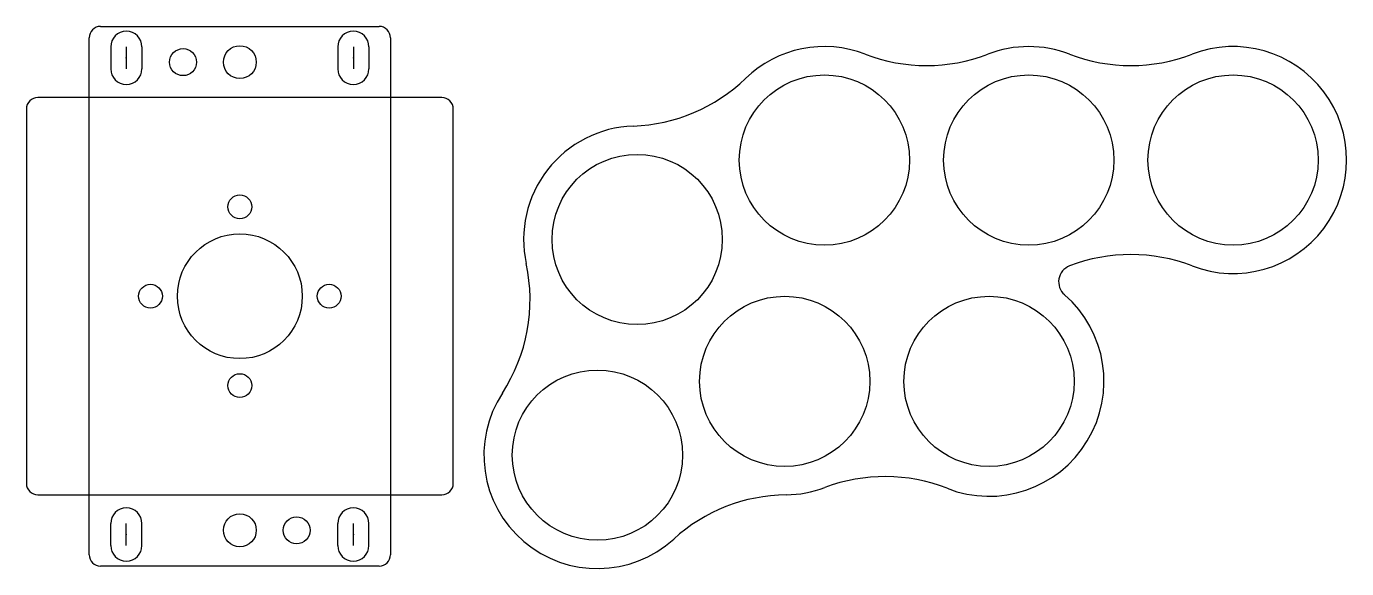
# Model space of a CAD drawing. Header units: millimetres. Extents: x -122 to 111, y 38 to 134.
import ezdxf

# ---------------------------------------------------------------- set-up
doc = ezdxf.new("R2010")
doc.units = ezdxf.units.MM
doc.header["$PDSIZE"] = -1
doc.linetypes.add('CENTERX2', pattern=[20.32, 12.7, -2.54, 2.54, -2.54])

msp = doc.modelspace()

# ---------------------------------------------------------------- linework, layer by layer
at = {"color": 7, "linetype": 'Continuous'}
for p, q in [((-108.59, 133.59), (-84.04, 133.59)), ((-84.04, 133.59), (-59.49, 133.59)), ((-110.59, 40.49), (-110.59, 131.59)), ((-57.49, 131.59), (-57.49, 40.49)), ((-106.79, 129.98), (-106.79, 126.1)), ((-101.29, 129.98), (-101.29, 126.1)), ((-66.79, 129.98), (-66.79, 126.1)), ((-61.29, 129.98), (-61.29, 126.1)), ((-48.44, 121.04), (-119.64, 121.04)), ((-121.64, 119.04), (-121.64, 53.04)), ((-46.44, 86.04), (-46.44, 119.04)), ((62.14, 91.38), (62.16, 91.38)), ((-46.44, 53.04), (-46.44, 86.04)), ((-119.64, 51.04), (-48.44, 51.04)), ((-106.79, 42.1), (-106.79, 45.98)), ((-101.29, 42.1), (-101.29, 45.98)), ((-66.79, 42.1), (-66.79, 45.98)), ((-61.29, 42.1), (-61.29, 45.98)), ((-59.49, 38.49), (-108.59, 38.49))]:
    msp.add_line(p, q, dxfattribs=at)
at = {"color": 7, "linetype": 'CENTERX2'}
for p, q in [((-104.04, 129.98), (-104.04, 126.1)), ((-64.04, 129.98), (-64.04, 126.1)), ((-104.04, 42.1), (-104.04, 45.98)), ((-64.04, 42.1), (-64.04, 45.98))]:
    msp.add_line(p, q, dxfattribs=at)
at = {"color": 7, "linetype": 'Continuous'}
for centre, radius in [((-94.04, 127.29), 2.38), ((-84.04, 127.29), 2.9), ((18.96, 110.04), 15), ((54.96, 110.04), 15), ((90.96, 110.04), 15), ((-14.04, 96.04), 15), ((-84.04, 101.79), 2.1), ((-84.04, 86.04), 11), ((-84.04, 86.04), 11), ((-84.04, 86.04), 11), ((-99.79, 86.04), 2.1), ((-68.29, 86.04), 2.1), ((11.96, 71.04), 15), ((47.96, 71.04), 15), ((-84.04, 70.29), 2.1), ((-21.04, 58.04), 15), ((-84.04, 44.79), 2.9), ((-74.04, 44.79), 2.38)]:
    msp.add_circle(centre, radius, dxfattribs=at)
for centre, radius, start, end in [((-108.59, 131.59), 2, 90, 180), ((-104.04, 129.98), 2.75, 0, 180), ((-64.04, 129.98), 2.75, 0, 180), ((-59.49, 131.59), 2, 0, 90), ((18.96, 110.04), 20, 68.8998, 133.9949), ((36.96, 156.69), 30, 248.8998, 291.1002), ((54.96, 110.04), 20, 68.8998, 111.1002), ((72.96, 156.69), 30, 248.8998, 291.1002), ((90.96, 110.04), 20, 248.8998, 111.1002), ((-104.04, 126.1), 2.75, 180, 0), ((-64.04, 126.1), 2.75, 180, 0), ((-15.77, 146.01), 30, 271.9825, 313.9949), ((-119.64, 119.04), 2, 90, 180), ((-48.44, 119.04), 2, 0, 90), ((-14.04, 96.04), 20, 91.9825, 192.2928), ((72.96, 63.39), 30, 68.8998, 111.1002), ((-62.9, 85.4), 30, 326.8322, 12.2928), ((63.22, 88.58), 3, 111.057, 228.9626), ((47.96, 71.04), 20.25, 248.586, 48.9626), ((-21.04, 58.04), 20, 146.8322, 312.2754), ((29.61, 24.26), 30, 68.586, 110.6759), ((-119.64, 53.04), 2, 180, 270), ((-48.44, 53.04), 2, 270, 0), ((11.96, 71.04), 20, 270.7274, 290.6759), ((12.59, 21.05), 30, 90.7274, 132.2754), ((-104.04, 45.98), 2.75, 0, 180), ((-64.04, 45.98), 2.75, 0, 180), ((-104.04, 42.1), 2.75, 180, 0), ((-64.04, 42.1), 2.75, 180, 0), ((-108.59, 40.49), 2, 180, 270), ((-59.49, 40.49), 2, 270, 0)]:
    msp.add_arc(centre, radius, start, end, dxfattribs=at)
for p in [(-104.04, 128.04), (-64.04, 128.04), (-104.04, 44.04), (-64.04, 44.04)]:
    msp.add_point(p, dxfattribs=at)

doc.saveas('drawing.dxf')
